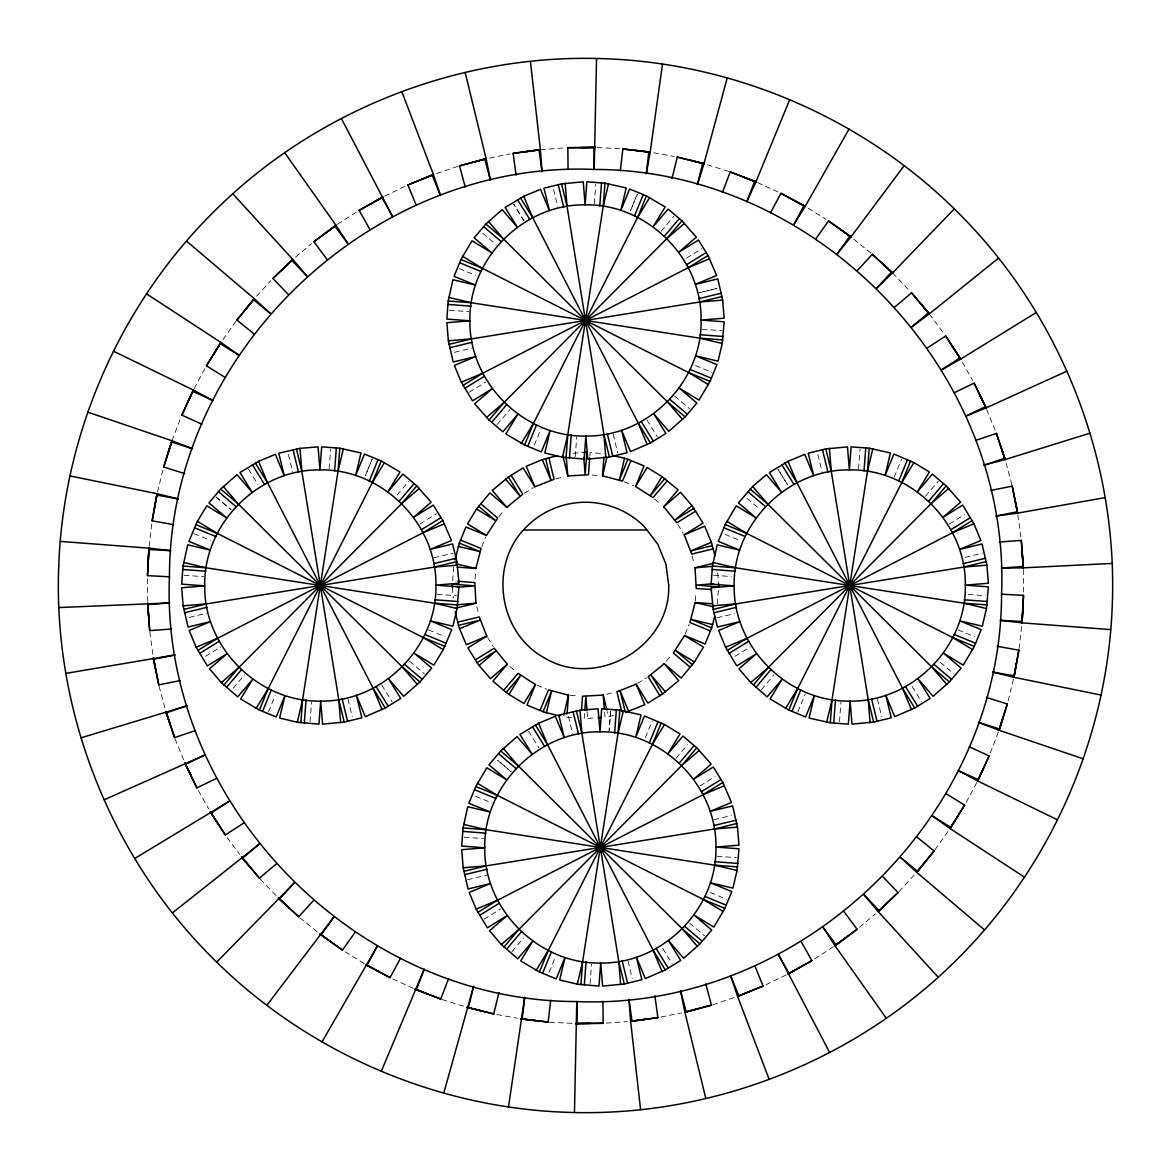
<?xml version="1.0" encoding="UTF-8"?>
<svg xmlns="http://www.w3.org/2000/svg" width="1171" height="1171" viewBox="0 0 1171 1171"><rect width="100%" height="100%" fill="white"/><g stroke="black" fill="none" stroke-linecap="round" stroke-linejoin="round"><path stroke-width="0.75" stroke-dasharray="5 3.75" d="M310.037 721.687L311.545 702.19M329.11 468.81L330.603 449.313M453.704 566.823L452.65 580.889L456.046 581.138M475.045 578.913L475.704 570.233M575.224 456.646L576.718 437.149M594.283 203.769L595.776 184.257M589.862 456.046L590.111 452.65L604.177 453.704M584.578 713.49L584.183 718.599L596.346 717.882M590.082 983.625L591.531 964.114M695.296 600.767L695.955 592.087M717.296 604.177L718.35 590.111L714.954 589.862M839.49 721.702L840.939 702.19M858.533 468.81L860.026 449.313M149.156 546.418L151.937 522.178M1019.063 648.822L1021.844 624.582M157.485 492.04L162.886 470.025M1008.114 700.975L1013.515 678.96M171.961 440.75L180.685 417.974M990.315 753.026L998.424 731.875M268.481 711.866L275.214 695.398M481.837 546.711L485.804 537.05M630.584 210.546L637.331 194.093L630.613 210.546M534.342 445.17L541.061 428.703M685.196 633.95L689.163 624.289M549.155 972.135L555.259 957.336M645.426 737.525L652.203 721.073M797.905 711.866L805.311 693.759M894.176 477.241L901.582 459.134M194.181 388.538L204.881 368.558M966.119 802.442L976.819 782.462M222.958 339.619L236.074 321.147M934.926 849.853L948.042 831.381M233.102 688.285L244.637 674.745M397.159 494.909L408.694 481.354M497.133 424.59L509.809 409.689M661.191 231.214L673.867 216.313M498.89 516.572L504.525 509.941M666.475 661.059L672.11 654.428M511.99 951.584L523.481 938.015M676.033 758.193L687.553 744.639M761.399 689.66L774.031 674.73M925.441 496.255L938.117 481.354M256.639 296.117L270.779 280.718M899.035 891.57L914.361 874.883M295.502 257.181L311.471 243.67M859.529 927.33L875.498 913.819M337.468 224.378L356.467 212.024M814.533 958.976L833.532 946.622M469.278 392.197L485.936 381.936M686.587 258.059L701.707 248.691M205.613 656.302L220.763 646.978M419.906 524.037L436.534 513.747M524.432 493.181L533.317 487.692M637.683 683.308L646.568 677.819M735.037 656.302L750.187 646.978M949.315 524.023L964.465 514.698M484.135 919.191L500.764 908.886M699.921 785.961L715.042 776.607M384.688 196.143L405.078 186.262M765.922 984.738L786.312 974.858M436.724 173.484L458.198 166.238M712.802 1004.762L737.584 996.404M454.524 352.339L471.811 348.153M555.947 478.837L564.407 476.773M189.351 617.41L206.623 613.18M434.017 557.82L453.016 553.166M717.047 617.805L734.334 613.633M965.167 557.367L982.454 553.195M606.593 694.227L615.053 692.163M613.604 715.364L608.466 716.608L607.251 711.631M467.639 879.743L486.653 875.132M714.032 819.729L731.319 815.514M489.537 158.085L510.044 153.943M660.956 1017.057L681.463 1012.915M572.912 453.265L583.334 452.401M540.387 149.683L564.729 147.883M606.271 1023.117L627.129 1021.566M597.108 147.561L621.479 148.819M549.521 1022.181L573.892 1023.439M449.313 310.169L468.81 311.676M702.19 329.241L721.687 330.734M592.087 475.045L600.767 475.704M713.549 575.224L731.29 576.586M968.212 594.444L985.938 595.746M184.125 575.254L203.637 576.688M437.003 594.312L456.514 595.746M570.233 695.296L578.913 695.955M566.823 717.296L572.092 717.691M464.14 837.177L483.652 838.626M717.033 856.206L736.53 857.714M653.623 152.772L674.203 156.46M496.797 1014.54L517.377 1018.228M707.313 164.73L728.948 171.493M442.053 999.507L463.687 1006.27M459.134 268.613L475.602 275.346M695.413 365.542L711.851 372.319M624.289 481.837L633.95 485.804M725.025 534.342L739.852 540.387M957.995 629.939L974.462 636.658M193.976 533.639L210.414 540.417M428.586 629.91L445.024 636.687M537.05 685.196L546.711 689.163M475.631 796.265L492.083 802.999M710.241 892.536L726.708 899.269M757.505 182.588L778.115 192M392.885 979L413.495 988.412M808.136 208.233L825.921 219.255M345.079 951.745L365.835 964.597M853.659 239.118L871.283 253.36M299.717 917.64L317.341 931.882M482.715 233.234L496.255 244.754M674.745 396.149L689.646 408.825M746.952 498.304L759.159 508.638M940.342 662.347L953.897 673.867M654.428 498.89L661.059 504.525M509.941 666.475L516.572 672.11M216.181 497.133L231.097 509.795L216.167 497.148M409.543 661.205L424.473 673.852M689.587 923.129L704.488 935.805M892.551 272.945L910.657 291.799M260.343 879.201L276.034 895.537M929.306 313.887L943.855 333.472M227.145 837.528L239.616 854.318M787.351 484.413L778.012 469.278L787.336 484.428M912.15 686.587L921.504 701.707M646.978 420.023L657.238 436.681M677.819 524.432L683.308 533.317M487.692 637.683L493.181 646.568M528.604 731.202L538.865 747.859M662.757 948.51L672.081 963.66M248.559 469.293L257.927 484.413M381.79 685.079L392.08 701.707M962.342 362.161L972.618 380.37M198.382 790.63L208.658 808.839M986.699 409.543L995.936 432.128M175.065 738.872L184.301 761.457M1006.05 462.896L1011.92 484.779M159.08 686.221L164.95 708.104M817.856 454.524L822.042 471.811M877.46 699.189L881.631 716.476M692.163 555.947L694.227 564.407M553.59 189.482L557.82 206.755M613.209 434.148L617.805 453.162M568.447 716.447L572.634 733.734M628.051 961.128L632.238 978.4M476.773 606.593L478.837 615.053M288.403 454.524L292.633 471.796M348.036 699.189L352.208 716.476M1017.862 514.845L1021.185 539.011M149.815 631.989L153.138 656.155M717.735 572.912L718.599 583.334M604.602 712.07L605.026 717.164M587.11 711.792L587.666 718.599M452.401 587.666L453.265 598.088M1023.308 569.589L1023.556 592.248M147.444 578.752L147.692 601.411M610.589 711.236L609.125 730.748L610.618 711.236M372.158 459.134L365.411 475.587L372.188 459.149M716.476 288.534L699.189 292.75L716.476 288.564M511.112 771.718L497.558 760.213L511.098 771.733M524.037 220.88L513.762 204.222L524.023 220.895"/><path stroke-width="1.5" d="M574.463 1112.304L576.791 1001.556C799.866 1011.056 1001.717 817.504 1001.556 594.209C1011.056 371.134 817.504 169.283 594.209 169.444C371.134 159.944 169.283 353.496 169.444 576.791C159.944 799.866 353.496 1001.717 576.791 1001.556L577.01 1023.571L603.153 1023.293L602.933 1001.278M568.067 169.722L567.847 147.707L593.99 147.429L594.209 169.444L596.537 58.696M169.444 576.791L147.473 575.634L148.951 548.145L60.424 541.412M1110.576 629.588L1022.049 622.855L1023.527 595.366L1001.556 594.209M147.473 575.634L148.951 548.145L170.805 550.677L148.819 549.521M1022.181 621.479L1000.195 620.323L1022.049 622.855L1023.527 595.366M148.146 562.578L148.951 548.145M1022.049 622.855L1022.854 608.422M183.042 566.047L181.666 584.139L204.72 585.866C203.754 647.665 258.893 702.468 320.693 701.092C382.493 702.073 437.281 646.919 435.919 585.134C436.885 523.335 381.746 468.532 319.946 469.908C258.147 468.927 203.359 524.081 204.72 585.866L181.681 587.754L183.159 605.831L188.033 627.041L210.502 621.581L189.16 630.496L196.157 647.226L207.355 665.889L227.028 653.74L209.492 668.817L221.319 682.576L237.713 696.862L252.673 679.239L240.655 698.985L259.391 710.05L276.18 716.945L284.948 695.559L279.635 718.057L297.288 722.229L318.951 724.146L320.693 701.092L322.581 724.132L344.245 722.083L361.868 717.794L356.394 695.325L365.308 716.652L385.274 708.001L400.716 698.472L388.567 678.799L403.644 696.335L419.95 681.932L431.689 668.099L414.066 653.14L433.812 665.157L443.238 649.671L451.757 629.647L430.372 620.864L452.87 626.192L457.056 608.539L458.973 586.861L435.919 585.134L458.959 583.246L456.895 561.582L452.606 543.959L430.152 549.419L451.479 540.504L442.828 520.553L433.299 505.111L413.626 517.26L431.148 502.183L416.759 485.877L402.926 474.138L387.967 491.761L399.984 472.015L381.248 460.95L364.474 454.055L355.691 475.441L361.019 452.943L339.78 448.215L321.688 446.854L319.946 469.908L318.058 446.868L299.981 448.347L278.771 453.206L284.246 475.675L275.331 454.348L258.601 461.345L239.938 472.528L252.072 492.201L237.01 474.665L220.69 489.068L208.95 502.901L226.589 517.86L206.828 505.843L197.401 521.329L188.882 541.353L210.268 550.136L187.77 544.808L183.042 566.047L206.096 567.789L434.558 603.211L457.056 608.539M300.859 722.785L302.601 699.731L338.038 471.269L343.366 448.771M304.299 723.049L306.041 699.995M334.599 471.005L336.34 447.951M338.038 471.269L339.78 448.215M448.215 300.991L446.854 319.083L469.908 320.825C468.927 382.624 524.081 437.412 585.866 436.051C647.665 437.017 702.468 381.878 701.092 320.078C702.073 258.279 646.919 203.491 585.134 204.852C523.335 203.886 468.532 259.025 469.908 320.825L446.868 322.713L448.347 340.79L453.206 362L475.675 356.526L454.348 365.44L461.345 382.185L472.528 400.848L492.201 388.699L474.665 403.775L489.068 420.082L502.901 431.821L517.86 414.197L505.843 433.943L524.579 445.009L541.353 451.889L550.136 430.504L544.808 453.001L562.461 457.188L584.139 459.105L585.866 436.051L587.754 459.091L609.418 457.027L627.041 452.738L621.581 430.269L630.496 451.611L650.447 442.96L665.889 433.431L653.74 413.758L668.817 431.279L685.123 416.891L696.862 403.058L679.239 388.099L698.985 400.116L710.05 381.38L716.945 364.605L695.559 355.823L718.057 361.151L722.229 343.498L724.146 321.82L701.092 320.078L724.132 318.19L722.653 300.113L717.794 278.903L695.325 284.377L716.652 275.463L708.001 255.498L698.472 240.07L678.799 252.204L696.335 237.142L681.932 220.821L668.099 209.082L653.14 226.72L665.157 206.96L646.421 195.894L629.647 189.014L620.864 210.399L626.192 187.902L604.953 183.174L586.861 181.798L585.134 204.852L583.246 181.812L561.582 183.876L543.959 188.165L549.419 210.634L540.504 189.292L523.774 196.289L505.111 207.472L517.26 227.145L502.183 209.624L485.877 224.012L474.138 237.845L491.761 252.804L472.015 240.787L460.95 259.523L454.055 276.312L475.441 285.08L452.943 279.767L448.215 300.991L471.269 302.733L699.731 338.17L722.229 343.498M463.057 827.97L461.696 846.062L484.75 847.804C483.769 909.604 538.923 964.392 600.708 963.03C662.508 963.996 717.311 908.857 715.935 847.057C716.901 785.258 661.761 730.47 599.976 731.831C538.177 730.865 483.374 786.004 484.75 847.804L461.711 849.692L463.189 867.77L468.049 888.979L490.517 883.505L469.19 892.419L476.187 909.15L487.37 927.813L507.043 915.678L489.507 930.74L501.334 944.499L517.743 958.8L532.703 941.162L520.685 960.923L539.421 971.989L556.196 978.868L564.978 957.483L559.65 979.981L577.303 984.152L598.966 986.084L600.708 963.03L602.597 986.07L624.26 984.006L641.884 979.717L636.409 957.249L645.338 978.59L665.289 969.925L680.732 960.41L668.582 940.737L683.659 958.259L699.965 943.87L711.705 930.037L694.081 915.078L713.827 927.095L724.893 908.359L731.787 891.57L710.402 882.802L732.9 888.116L737.071 870.477L738.989 848.799L715.935 847.057L738.974 845.169L737.496 827.092L732.622 805.882L710.168 811.357L731.494 802.442L722.844 782.477L713.315 767.034L693.642 779.183L711.178 764.107L696.774 747.801L682.942 736.061L667.982 753.685L680 733.939L664.513 724.512L644.489 715.993L635.707 737.379L641.035 714.881L619.796 710.138L601.704 708.777L599.976 731.831L598.088 708.792L580.011 710.27L558.801 715.144L564.261 737.613L555.347 716.271L538.616 723.268L519.953 734.451L532.102 754.124L517.026 736.603L500.705 750.992L488.98 764.824L506.604 779.784L486.858 767.766L475.792 786.502L468.898 803.277L490.283 812.059L467.785 806.731L463.057 827.97L486.111 829.712L714.573 865.149L737.071 870.477M566.047 457.744L567.789 434.69L603.211 206.228L608.539 183.73M569.487 457.993L571.214 434.939M599.786 205.964L601.513 182.91M603.211 206.228L604.953 183.174M567.086 713.886L568.491 695.164L548.482 689.895L540.065 710.431M589.73 457.759L588.442 474.782L567.789 475.953L562.944 456.046M581.533 709.846L582.558 696.218L603.211 695.047L606.841 709.977M584.827 710.094L585.851 696.467L586.978 710.08M630.935 460.569L622.518 481.105L602.509 475.836L603.914 457.114M580.889 984.709L582.631 961.654L618.054 733.192L623.382 710.695M584.329 984.972L586.056 961.918M614.629 732.944L616.356 709.889M618.054 733.192L619.796 710.138M712.466 566.047L711.104 584.139L734.158 585.866C733.178 647.665 788.332 702.468 850.117 701.092C911.916 702.073 966.704 646.919 965.343 585.134C966.309 523.335 911.17 468.532 849.37 469.908C787.571 468.927 732.783 524.081 734.158 585.866L711.104 587.754L713.168 609.418L717.457 627.041L739.926 621.581L718.599 630.496L725.596 647.226L736.779 665.889L756.451 653.74L738.916 668.817L750.743 682.576L767.151 696.862L782.096 679.239L770.079 698.985L788.815 710.05L805.604 716.945L814.387 695.559L809.059 718.057L830.298 722.785L848.375 724.146L850.117 701.092L852.005 724.132L873.668 722.083L891.292 717.794L885.818 695.325L894.732 716.652L914.697 708.001L930.14 698.472L917.991 678.799L933.067 696.335L949.374 681.932L961.113 668.099L943.489 653.14L963.235 665.157L974.301 646.421L981.196 629.647L959.796 620.864L982.293 626.192L986.48 608.539L988.397 586.861L965.343 585.134L988.383 583.246L986.904 565.169L982.03 543.959L959.576 549.419L980.903 540.504L973.906 523.774L962.723 505.111L943.05 517.26L960.586 502.183L946.183 485.877L932.35 474.138L917.391 491.761L929.408 472.015L913.907 462.589L893.897 454.055L885.115 475.441L890.443 452.943L869.204 448.215L851.112 446.854L849.37 469.908L847.482 446.868L825.833 448.917L808.21 453.206L813.669 475.675L804.755 454.348L788.024 461.345L769.362 472.528L781.496 492.201L766.434 474.665L752.675 486.492L738.389 502.901L756.012 517.86L736.252 505.843L725.2 524.579L718.306 541.353L739.691 550.136L717.194 544.808L712.466 566.047L735.52 567.789L963.982 603.211L986.48 608.539M830.298 722.785L832.025 699.731L867.462 471.269L872.79 448.771M833.723 723.049L835.465 699.995M864.022 471.005L865.764 447.951M867.462 471.269L869.204 448.215M550.677 1000.195L548.145 1022.049L522.178 1019.063L524.71 997.18L508.521 1106.771M620.323 170.805L622.855 148.951L650.183 152.157L662.479 64.229M648.822 151.937L646.29 173.82L650.183 152.157L635.838 150.444M173.82 524.71L152.157 520.817L157.075 493.723L70.099 475.953M1100.901 695.047L1013.925 677.277L1018.843 650.183L997.18 646.29M152.157 520.817L157.075 493.723L178.446 498.978L156.768 495.084M1014.232 675.916L992.554 672.022L1013.925 677.277L1018.843 650.183M154.47 507.951L157.075 493.723M1013.925 677.277L1016.53 663.049M297.288 722.229L302.601 699.731M455.036 559.987L459.31 543.124L465.926 527.009L486.463 535.44L497.646 518.036L480.725 503.676M457.114 567.086L475.836 568.491L481.105 548.482L460.569 540.065M562.461 457.188L567.789 434.69M559.987 715.964L546.433 712.744L551.541 691.153L543.124 711.69L527.009 705.074L535.44 684.537L518.036 673.354L503.676 690.275M602.509 475.836L606.827 457.568M563.778 715.1L568.491 695.164M612.696 455.446L624.567 458.256L619.459 479.847L627.876 459.31L643.991 465.926L635.56 486.463L652.964 497.646L667.324 480.725M577.303 984.152L582.631 961.654M712.188 603.797L695.164 602.509L689.895 622.518L710.431 630.935M690.275 667.324L673.354 652.964L684.537 635.56L705.074 643.991L711.69 627.876L714.749 616.092M826.711 722.229L832.025 699.731M498.978 992.554L493.723 1013.925L468.341 1007.704L473.596 986.319L443.794 1093.011M672.022 178.446L677.277 157.075L703.991 163.677L727.206 77.989M702.659 163.296L697.404 184.681L703.991 163.677L689.968 160.193M184.681 473.596L163.677 467.009L171.961 440.75L87.884 412.207M1083.116 758.793L999.039 730.25L1007.323 703.991L986.319 697.404M163.677 467.009L171.961 440.75L192.498 448.639L171.493 442.053M999.507 728.948L978.502 722.361L999.039 730.25L1007.323 703.991M167.585 454.538L171.961 440.75M999.039 730.25L1003.415 716.462M448.639 978.502L440.75 999.039L416.349 989.685L424.239 969.134L381.307 1071.245M722.361 192.498L730.25 171.961L755.924 181.856L789.693 99.755M754.651 181.315L746.761 201.866L755.924 181.856L742.443 176.631M259.391 710.05L268.174 688.665L372.466 482.335L384.483 462.589M262.582 711.368L271.365 689.968M369.289 481.032L378.057 459.632M372.466 482.335L381.248 460.95M524.579 445.009L533.347 423.624L637.653 217.294L649.671 197.533M527.755 446.312L536.538 424.927M634.462 215.976L643.245 194.591M637.653 217.294L646.421 195.894M539.421 971.989L548.189 950.589L652.496 744.258L664.513 724.512M542.597 973.291L551.38 951.906M649.305 742.956L658.087 721.57M652.496 744.258L661.264 722.873M788.815 710.05L797.597 688.665L901.89 482.335L913.907 462.589M792.006 711.368L800.788 689.968M898.713 481.032L907.481 459.632M901.89 482.335L910.672 460.95M201.866 424.239L181.856 415.076L193.361 390.06L113.528 351.212M1057.472 819.788L977.639 780.94L989.144 755.924L969.134 746.761M181.856 415.076L193.361 390.06L212.756 400.467L192.732 391.304M978.268 779.696L958.244 770.533L977.639 780.94L989.144 755.924M187.301 403.19L193.361 390.06M977.639 780.94L983.699 767.81M400.467 958.244L390.06 977.639L367.021 965.299L377.428 945.89L322.04 1041.824M770.533 212.756L780.94 193.361L805.165 206.403L848.96 129.176M803.979 205.701L793.572 225.11L805.165 206.403L792.46 199.524M256.156 708.411L268.174 688.665M511.142 475.309L522.793 494.191L506.78 507.277L489.859 492.918L476.553 509.019L467.507 523.905L486.463 535.44M521.329 443.37L533.347 423.624M535.44 684.537L523.905 703.493L509.019 694.447L520.553 675.491L506.194 692.412L492.918 681.141L507.277 664.22L494.191 648.207L475.309 659.859M635.56 486.463L647.095 467.507L661.981 476.553L678.082 489.859L663.723 506.78L676.809 522.793L695.691 511.142M661.981 476.553L650.447 495.509L664.806 478.588M659.859 695.691L648.207 676.809L664.22 663.723L681.141 678.082L694.447 661.981L703.493 647.095L684.537 635.56M536.172 970.349L548.189 950.589M785.58 708.411L797.597 688.665M225.11 377.428L206.403 365.835L220.938 342.459L146.624 293.906M1024.376 877.094L950.062 828.541L964.597 805.165L945.89 793.572M206.403 365.835L220.938 342.459L238.884 355.208L220.163 343.601M950.837 827.399L932.116 815.792L950.062 828.541L964.597 805.165M213.283 354.711L220.938 342.459M950.062 828.541L957.717 816.289M355.208 932.116L342.459 950.062L321.147 934.926L333.896 916.981L266.929 1005.201M815.792 238.884L828.541 220.938L850.951 236.923L904.071 165.799M849.853 236.074L837.104 254.019L850.951 236.923L839.197 228.506M254.019 333.896L236.923 320.049L254.283 298.678L186.628 241.197M984.372 929.803L916.717 872.322L934.077 850.951L916.981 837.104M236.923 320.049L254.283 298.678L270.472 313.579L253.36 299.717M917.64 871.283L900.528 857.421L916.717 872.322L934.077 850.951M245.149 309.891L254.283 298.678M916.717 872.322L925.851 861.109M223.881 685.123L238.84 667.499L401.799 503.501L419.335 488.424M226.515 687.362L241.475 669.724M399.165 501.276L414.124 483.638M401.799 503.501L416.759 485.877M489.068 420.082L504.028 402.458L666.972 238.445L684.508 223.383M491.688 422.307L506.648 404.683M664.352 236.22L679.312 218.596M666.972 238.445L681.932 220.821M503.911 947.061L518.87 929.437L681.815 765.424L699.35 750.362M506.531 949.286L521.49 931.662M679.195 763.199L694.154 745.576M681.815 765.424L696.774 747.801M753.319 685.123L768.278 667.499L931.223 503.501L948.759 488.424M755.939 687.362L770.899 669.724M928.603 501.276L943.548 483.638M931.223 503.501L946.183 485.877M313.579 900.528L298.678 916.717L279.43 899.035L294.331 882.832L216.84 961.977M857.421 270.472L872.322 254.283L892.551 272.945L954.16 209.024M891.57 271.965L876.669 288.168L892.551 272.945L881.939 263.124M288.168 294.331L272.945 278.449L292.838 259.435L232.927 193.918M938.073 977.082L878.162 911.565L898.055 892.551L882.832 876.669M272.945 278.449L292.838 259.435L307.036 276.239L291.799 260.343M879.201 910.657L863.964 894.761L878.162 911.565L898.055 892.551M282.372 269.403L292.838 259.435M878.162 911.565L888.628 901.597M486.492 417.52L504.028 402.458M221.319 682.576L238.84 667.499M548.833 457.729L554.088 479.29L534.796 486.785L523.144 467.902L508.331 477.051L492.303 490.459L506.78 507.277M507.277 664.22L490.459 678.697L479.1 665.479L495.933 651.017L477.051 662.669L467.902 647.856L486.785 636.204L479.29 616.912L457.729 622.167M663.723 506.78L680.541 492.303L691.9 505.521L703.098 523.144L684.215 534.796L691.71 554.088L713.271 548.833M691.9 505.521L675.067 519.983L693.949 508.331M621.757 711.617L616.912 691.71L636.204 684.215L647.856 703.098L662.669 693.949L678.697 680.541L664.22 663.723M750.743 682.576L768.278 667.499M501.334 944.499L518.87 929.437M276.239 863.964L259.435 878.162L242.543 858.197L259.362 843.984L172.561 912.795M894.761 307.036L911.565 292.838L929.306 313.887L998.439 258.206M928.457 312.803L911.638 327.016L929.306 313.887L920.011 302.821M327.016 259.362L313.887 241.694L336.018 225.33L284.773 152.816M886.227 1018.185L834.982 945.67L857.113 929.306L843.984 911.638M313.887 241.694L336.018 225.33L347.992 243.773L334.877 226.105M836.123 944.895L823.008 927.227L834.982 945.67L857.113 929.306M324.382 233.907L336.018 225.33M834.982 945.67L846.618 937.093M243.773 823.008L225.33 834.982L211.073 813.069L229.545 801.081L134.797 858.46M927.227 347.992L945.67 336.018L960.63 359.116L1036.203 312.54M959.927 357.931L941.455 369.919L960.63 359.116L952.799 346.967M462.999 385.405L482.672 373.256L688.328 267.647L709.655 258.732M464.814 388.333L484.487 376.198M686.513 264.705L706.186 252.57M688.328 267.647L708.001 255.498M197.826 650.447L217.499 638.312L423.155 532.688L444.482 523.774M199.626 653.389L219.299 641.24M421.34 529.76L441.013 517.611M423.155 532.688L442.828 520.553M727.25 650.447L746.922 638.312L952.579 532.688L973.906 523.774M729.05 653.389L748.723 641.24M950.764 529.76L970.437 517.611M952.579 532.688L972.252 520.553M477.841 912.385L497.514 900.236L703.171 794.626L722.844 782.477M479.656 915.312L499.329 903.178M701.356 791.684L721.029 779.549M369.919 229.545L359.116 210.37L381.892 197.518L392.695 216.708L341.376 118.534M801.081 941.455L811.884 960.63L789.108 973.482L778.305 954.292L829.624 1052.466M359.116 210.37L383.122 196.889L370.504 203.944M811.884 960.63L787.878 974.111L800.496 967.056M216.708 778.305L196.889 787.878L185.501 764.341L205.335 754.768L104.131 799.822M954.292 392.695L974.111 383.122L986.041 407.918L1066.869 371.178M985.499 406.659L965.665 416.232L986.041 407.918L979.805 394.89M461.345 382.185L482.672 373.256M557.396 455.636L542.305 459.588L526.247 466.307L534.796 486.785M196.157 647.226L217.499 638.312M486.785 636.204L466.307 644.753L459.588 628.695L480.066 620.132L458.505 625.387L455.226 611.891M684.215 534.796L704.693 526.247L711.412 542.305L714.969 555.771M711.412 542.305L690.934 550.868L712.495 545.613M725.596 647.226L746.922 638.312M625.387 712.495L644.753 704.693L636.204 684.215M703.171 794.626L724.498 785.697M476.187 909.15L497.514 900.236M416.232 205.335L407.918 184.959L433.416 174.596L401.829 91.631M769.171 1079.369L737.584 996.404L763.082 986.041L754.768 965.665M407.918 184.959L433.416 174.596L440.442 195.455L432.128 175.065M738.872 995.936L730.558 975.545L737.584 996.404L763.082 986.041M420.023 180.012L433.416 174.596M737.584 996.404L750.977 990.988M195.455 730.558L174.596 737.584L166.238 712.802L187.111 705.776L81.062 737.803M975.545 440.442L996.404 433.416L1005.142 459.53L1089.938 433.197M1004.762 458.198L983.889 465.224L1005.142 459.53L1000.576 445.814M465.224 187.111L459.53 165.858L486.126 158.773L465.18 72.5M705.82 1098.5L684.874 1012.227L711.47 1005.142L705.776 983.889M459.53 165.858L486.126 158.773L490.473 180.349L484.779 159.08M686.221 1011.92L680.527 990.651L684.874 1012.227L711.47 1005.142M472.147 162.462L486.126 158.773M684.874 1012.227L698.853 1008.538M448.917 344.376L471.386 338.902L699.614 302.001L722.653 300.113M449.737 347.714L472.206 342.254M698.794 298.649L721.263 293.189M699.614 302.001L722.083 296.526M183.745 609.418L206.213 603.943L434.441 567.057L457.48 565.169M184.564 612.77L207.018 607.295M433.621 563.705L456.09 558.23M434.441 567.057L456.895 561.582M456.046 608.056L475.953 603.211L474.782 582.558L457.759 581.27M711.544 589.599L696.218 588.442L695.047 567.789L713.3 563.339M713.168 609.418L735.637 603.943L963.865 567.057L986.904 565.169M713.988 612.77L736.442 607.295M963.045 563.705L985.514 558.23M963.865 567.057L986.319 561.582M463.76 871.356L486.228 865.881L714.456 828.98L737.496 827.092M464.58 874.693L487.048 869.233M713.637 825.628L736.105 820.168M714.456 828.98L736.925 823.506M180.349 680.527L158.773 684.874L153.591 659.258L175.182 654.896L65.957 673.369M990.651 490.473L1012.227 486.126L1017.628 513.118L1105.043 497.631M1017.409 511.742L995.818 516.104L1017.628 513.118L1014.818 498.934M516.104 175.182L513.118 153.372L540.387 149.683L530.419 61.463M640.581 1109.537L630.613 1021.317L657.882 1017.628L654.896 995.818M513.118 153.372L540.387 149.683L541.997 171.625L539.011 149.815M631.989 1021.185L629.003 999.375L630.613 1021.317L657.882 1017.628M526.057 151.601L540.387 149.683M630.613 1021.317L644.943 1019.399M448.347 340.79L471.386 338.902M183.159 605.831L206.213 603.943M457.51 587.257L474.533 585.851L452.401 584.183L452.401 587.666M695.047 567.789L712.07 566.398M457.232 604.748L475.953 603.211M713.49 583.744L696.467 585.149L718.599 586.817L718.599 583.334M712.597 605.831L735.637 603.943M598.088 717.735L601.557 717.457M463.189 867.77L486.228 865.881M171.625 629.003L149.683 630.613L147.751 604.543L169.722 602.933L59.048 607.559M999.375 541.997L1021.317 540.387L1023.293 567.847L1111.952 563.441M1023.249 566.457L1001.278 568.067L1023.293 567.847L1022.283 553.429M567.847 147.707L595.366 147.473L593.99 147.429M577.01 1023.571L575.634 1023.527L603.153 1023.293M580.918 147.575L595.366 147.473M575.634 1023.527L590.082 1023.425M583.334 452.401L586.817 452.401L585.149 474.533L583.744 457.51M524.066 530.009L646.934 530.009M447.951 304.431L471.005 306.173M699.995 334.73L723.049 336.472M699.731 338.17L722.785 339.912M712.202 569.487L735.256 571.214M964.245 599.786L987.285 601.513M963.982 603.211L987.036 604.953M182.778 569.487L205.833 571.214M434.807 599.786L457.861 601.513M434.558 603.211L457.612 604.953M462.794 831.41L485.848 833.152M714.837 861.71L737.891 863.451M714.573 865.149L737.628 866.891M622.855 148.951L650.183 152.157M522.178 1019.063L520.817 1018.843L548.145 1022.049M520.817 1018.843L535.162 1020.556M448.771 297.405L471.269 302.733M713.022 562.461L735.52 567.789M458.256 546.433L479.847 551.541L459.31 543.124M695.164 602.509L713.432 606.827M455.9 563.778L475.836 568.491M712.744 624.567L691.153 619.459L711.69 627.876M183.598 562.461L206.096 567.789M463.614 824.384L486.111 829.712M677.277 157.075L703.991 163.677M468.341 1007.704L467.009 1007.323L493.723 1013.925M467.009 1007.323L481.032 1010.807M624.567 458.256L627.876 459.31M543.124 711.69L546.433 712.744M730.25 171.961L755.924 181.856M416.349 989.685L415.076 989.144L440.75 999.039M415.076 989.144L428.557 994.369M460.95 259.523L482.335 268.305L688.665 372.598L708.411 384.615M459.632 262.714L481.032 271.496M689.968 369.407L711.368 378.189M688.665 372.598L710.05 381.38M725.2 524.579L746.586 533.347L952.916 637.653L972.662 649.671M723.883 527.755L745.268 536.538M954.219 634.462L975.604 643.245M952.916 637.653L974.301 646.421M195.762 524.579L217.162 533.347L423.492 637.653L443.238 649.671M194.459 527.755L215.845 536.538M424.795 634.462L446.18 643.245M423.492 637.653L444.878 646.421M475.792 786.502L497.177 795.285L703.508 899.577L723.254 911.594M474.475 789.693L495.875 798.476M704.81 896.386L726.21 905.168M703.508 899.577L724.893 908.359M780.94 193.361L805.165 206.403M367.021 965.299L365.835 964.597L390.06 977.639M365.835 964.597L378.54 971.476M462.589 256.288L482.335 268.305M726.825 521.329L746.586 533.347M476.553 509.019L495.509 520.553L478.588 506.194M694.447 661.981L675.491 650.447L692.412 664.806M197.401 521.329L217.162 533.347M477.431 783.267L497.177 795.285M828.541 220.938L850.951 236.923M321.147 934.926L320.049 934.077L342.459 950.062M320.049 934.077L331.803 942.494M506.194 692.412L509.019 694.447M485.877 224.012L503.501 238.972L667.499 401.931L682.576 419.467M483.638 226.647L501.276 241.607M669.724 399.296L687.362 414.256M667.499 401.931L685.123 416.891M750.113 489.068L767.752 504.028L931.75 666.972L946.827 684.508M747.888 491.688L765.512 506.648M933.975 664.352L951.613 679.312M931.75 666.972L949.374 681.932M220.69 489.068L238.328 504.028L402.326 666.972L417.388 684.508M218.465 491.688L236.088 506.648M404.551 664.352L422.175 679.312M402.326 666.972L419.95 681.932M500.705 750.992L518.343 765.951L682.342 928.91L697.418 946.431M498.48 753.626L516.104 768.586M684.567 926.276L702.205 941.235M682.342 928.91L699.965 943.87M872.322 254.283L892.551 272.945M279.43 899.035L278.449 898.055L298.678 916.717M278.449 898.055L289.061 907.876M752.675 486.492L767.752 504.028M488.424 221.451L503.501 238.972M505.521 479.1L519.983 495.933L508.331 477.051M665.479 691.9L651.017 675.067L662.669 693.949M503.267 748.415L518.343 765.951M223.251 486.492L238.328 504.028M911.565 292.838L929.306 313.887M242.543 858.197L241.694 857.113L259.435 878.162M241.694 857.113L250.989 868.179M477.051 662.669L479.1 665.479M945.67 336.018L960.63 359.116M211.073 813.069L210.37 811.884L225.33 834.982M210.37 811.884L218.201 824.033M784.79 462.999L796.939 482.672L902.563 688.328L911.477 709.655M781.862 464.814L794.011 484.487M905.49 686.513L917.64 706.186M902.563 688.328L914.697 708.001M520.553 197.958L532.688 217.63L638.312 423.287L647.226 444.614M517.611 199.758L529.76 219.431M641.24 421.472L653.389 441.145M638.312 423.287L650.447 442.96M535.381 724.922L547.53 744.595L653.155 950.252L662.069 971.593M532.454 726.737L544.603 746.41M656.082 948.451L668.231 968.124M653.155 950.252L665.289 969.925M255.366 462.999L267.515 482.672L373.139 688.328L382.053 709.655M252.438 464.814L264.573 484.487M376.067 686.513L388.201 706.186M373.139 688.328L385.274 708.001M974.111 383.122L986.041 407.918M185.501 764.341L184.959 763.082L196.889 787.878M184.959 763.082L191.195 776.11M788.024 461.345L796.939 482.672M523.774 196.289L532.688 217.63M542.305 459.588L550.868 480.066L545.613 458.505M628.695 711.412L620.132 690.934L624.977 710.841M538.616 723.268L547.53 744.595M258.601 461.345L267.515 482.672M996.404 433.416L1005.142 459.53M166.238 712.802L165.858 711.47L174.596 737.584M165.858 711.47L170.424 725.186M458.505 625.387L459.588 628.695M825.833 448.917L831.293 471.386L868.194 699.614L870.082 722.653M822.481 449.737L827.956 472.206M871.546 698.794L877.02 721.263M868.194 699.614L873.668 722.083M561.582 183.876L567.057 206.345L603.943 434.573L605.831 457.612M558.23 184.696L563.705 207.15M607.295 433.753L612.77 456.222M603.943 434.573L609.418 457.027M576.425 710.856L581.885 733.309L618.786 961.537L620.674 984.591M573.073 711.661L578.547 734.129M622.138 960.732L627.612 983.186M618.786 961.537L624.26 984.006M296.409 448.917L301.869 471.386L338.77 699.614L340.659 722.653M293.057 449.737L298.517 472.206M342.122 698.794L347.597 721.263M338.77 699.614L344.245 722.083M1012.227 486.126L1017.628 513.118M153.591 659.258L153.372 657.882L158.773 684.874M153.372 657.882L156.182 672.066M829.405 448.347L831.293 471.386M565.169 183.291L567.057 206.345M603.211 695.047L604.324 708.66M566.252 457.232L567.789 475.953M580.011 710.27L581.885 733.309M299.981 448.347L301.869 471.386M1021.317 540.387L1023.293 567.847M147.751 604.543L147.707 603.153L149.683 630.613M147.707 603.153L148.717 617.571M58.74 565.813C52.973 709.48 109.21 854.025 210.56 956.004C303.64 1050.548 433.226 1107.532 565.813 1112.26C709.48 1118.027 854.025 1061.79 956.004 960.44C1050.548 867.36 1107.532 737.774 1112.26 605.187C1118.027 461.52 1061.79 316.975 960.44 214.996C867.36 120.452 737.774 63.468 605.187 58.74C461.52 52.973 316.975 109.21 214.996 210.56C120.452 303.64 63.468 433.226 58.74 565.813M668.7 585.237C670.822 646.86 596.302 689.997 543.886 657.575C497.734 632.062 488.673 563.236 526.643 526.643A83.229 83.229 0 0 1 644.357 526.643L657.575 543.886L665.889 563.954L668.7 585.237"/></g></svg>
